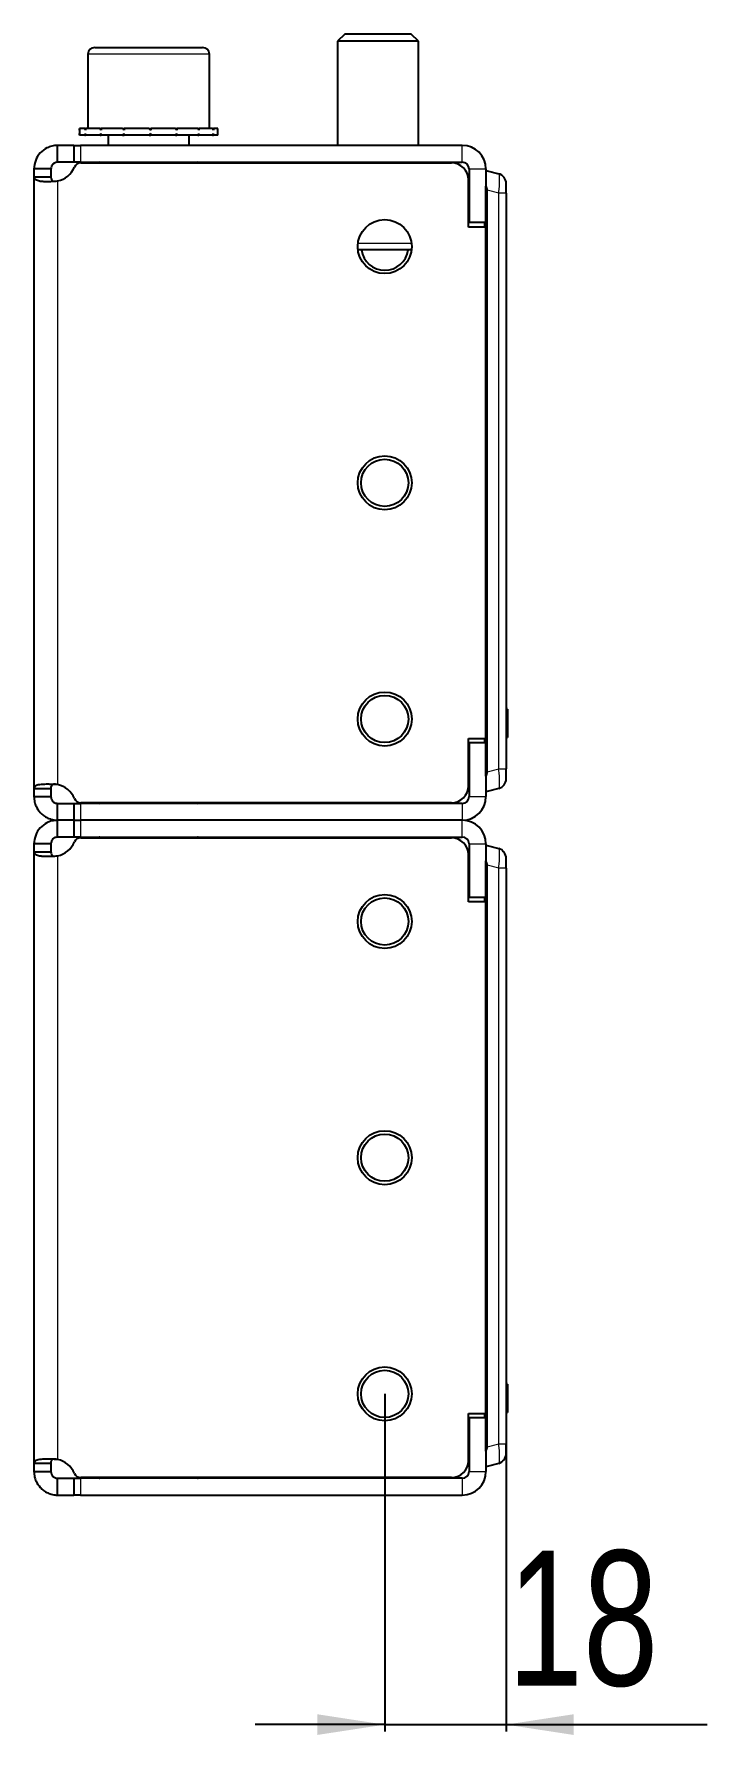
# Model space of a CAD drawing. Header units: millimetres. Extents: x 0 to 1604, y -557 to 575.
# Drawn here: x 1142.7 to 1243.2, y 253.8 to 505.9 of the extents above; entities that cross this region are included whole.
import ezdxf

# ---------------------------------------------------------------- set-up
doc = ezdxf.new("R2010")
doc.units = ezdxf.units.MM
doc.layers.add('FORMAT', color=7, linetype='Continuous')
doc.styles.add('SLDTEXTSTYLE0', font='TXT', dxfattribs={"width": 0.75})
doc.dimstyles.new('SLDDIMSTYLE1', dxfattribs={"dimtxt": 20, "dimasz": 10, "dimexe": 0, "dimexo": 0.0625, "dimgap": 5, "dimtad": 2, "dimdec": 1, "dimrnd": 1e-09, "dimzin": 12, "dimdsep": 46, "dimtxsty": 'SLDTEXTSTYLE0', "dimsah": 1, "dimcen": 0.09, "dimadec": 0, "dimazin": 3, "dimtfac": 1, "dimtmove": 0, "dimatfit": 0, "dimfxl": 0, "dimfrac": 2, "dimtolj": 1, "dimtzin": 12, "dimarcsym": 0})

# ---------------------------------------------------------------- blocks, each defined once
blk = doc.blocks.new('_D_4')
at = {"layer": 'FORMAT'}
for p, q in [((1194.72, 304.38), (1194.72, 254.38)), ((1212.72, 299.63), (1212.72, 254.38)), ((1194.72, 255.38), (1175.49, 255.38)), ((1194.72, 255.38), (1212.72, 255.38)), ((1212.72, 255.38), (1242.5, 255.38))]:
    blk.add_line(p, q, dxfattribs=at)
for points in [[(1194.72, 255.38), (1184.72, 256.92), (1184.72, 253.85)], [(1212.72, 255.38), (1222.72, 253.85), (1222.72, 256.92)]]:
    blk.add_solid(points, dxfattribs=at)
at = {"layer": 'FORMAT', "insert": (1212.95, 281.17), "char_height": 20, "attachment_point": 1, "style": 'SLDTEXTSTYLE0'}
blk.add_mtext('18', dxfattribs=at)

msp = doc.modelspace()

# ---------------------------------------------------------------- linework, layer by layer
at = {"color": 7, "linetype": 'Continuous', "lineweight": 25}
for p, q in [((1188.8, 505.89), (1187.72, 504.82)), ((1187.72, 504.82), (1187.72, 489.39)), ((1199.72, 504.82), (1187.72, 504.82)), ((1198.65, 505.89), (1188.8, 505.89)), ((1199.72, 504.82), (1198.65, 505.89)), ((1199.72, 489.39), (1199.72, 504.82)), ((1150.72, 502.89), (1150.72, 491.89)), ((1151.72, 503.89), (1167.72, 503.89)), ((1168.72, 491.89), (1168.72, 502.89)), ((1149.47, 491.89), (1149.47, 490.89)), ((1149.47, 491.89), (1149.48, 491.89)), ((1149.48, 491.89), (1149.48, 491.64)), ((1150.27, 491.89), (1149.48, 491.89)), ((1150.27, 491.89), (1150.37, 491.89)), ((1150.37, 491.89), (1150.37, 491.64)), ((1152.51, 491.89), (1150.37, 491.89)), ((1152.51, 491.89), (1152.69, 491.89)), ((1152.69, 491.89), (1152.69, 491.64)), ((1155.85, 491.89), (1152.69, 491.89)), ((1155.85, 491.89), (1156.08, 491.89)), ((1156.08, 491.89), (1156.08, 491.64)), ((1159.78, 491.89), (1156.08, 491.89)), ((1159.78, 491.89), (1159.86, 491.89)), ((1159.99, 491.89), (1160.03, 491.89)), ((1160.03, 491.89), (1160.03, 491.64)), ((1163.69, 491.89), (1160.03, 491.89)), ((1163.69, 491.89), (1163.92, 491.89)), ((1163.92, 491.89), (1163.92, 491.64)), ((1167.01, 491.89), (1163.92, 491.89)), ((1167.01, 491.89), (1167.18, 491.89)), ((1167.18, 491.89), (1167.18, 491.64)), ((1169.21, 491.89), (1167.18, 491.89)), ((1169.21, 491.89), (1169.31, 491.89)), ((1169.31, 491.89), (1169.31, 491.64)), ((1169.97, 491.89), (1169.31, 491.89)), ((1169.97, 490.89), (1169.97, 491.89)), ((1146.22, 486.89), (1146.22, 489.39)), ((1148.63, 489.39), (1146.22, 489.39)), ((1148.62, 489.39), (1148.62, 486.89)), ((1148.62, 489.39), (1149.62, 489.39)), ((1149.47, 490.89), (1149.48, 490.89)), ((1149.48, 490.89), (1149.48, 491.14)), ((1150.27, 490.89), (1149.48, 490.89)), ((1206.22, 489.39), (1149.62, 489.39)), ((1150.27, 490.89), (1150.37, 490.89)), ((1150.37, 490.89), (1150.37, 491.14)), ((1152.51, 490.89), (1150.37, 490.89)), ((1152.51, 490.89), (1152.69, 490.89)), ((1152.69, 490.89), (1152.69, 491.14)), ((1155.85, 490.89), (1152.69, 490.89)), ((1153.72, 490.89), (1153.72, 489.39)), ((1155.85, 490.89), (1156.08, 490.89)), ((1156.08, 490.89), (1156.08, 491.14)), ((1159.78, 490.89), (1156.08, 490.89)), ((1159.78, 490.89), (1159.95, 490.89)), ((1159.95, 490.89), (1160.03, 490.89)), ((1160.03, 490.89), (1160.03, 491.14)), ((1163.69, 490.89), (1160.03, 490.89)), ((1163.69, 490.89), (1163.92, 490.89)), ((1163.92, 490.89), (1163.92, 491.14)), ((1167.01, 490.89), (1163.92, 490.89)), ((1165.72, 489.39), (1165.72, 490.89)), ((1167.01, 490.89), (1167.18, 490.89)), ((1167.18, 490.89), (1167.18, 491.14)), ((1169.21, 490.89), (1167.18, 490.89)), ((1169.21, 490.89), (1169.31, 490.89)), ((1169.31, 490.89), (1169.31, 491.14)), ((1169.97, 490.89), (1169.31, 490.89)), ((1148.63, 486.89), (1146.22, 486.89)), ((1149.62, 486.89), (1148.62, 486.89)), ((1149.62, 486.89), (1206.22, 486.89)), ((1149.65, 486.79), (1204.62, 486.79)), ((1183.47, 486.89), (1183.47, 486.79)), ((1183.77, 486.89), (1183.77, 486.79)), ((1185.45, 486.89), (1185.45, 486.79)), ((1188.4, 486.89), (1188.4, 486.79)), ((1192.16, 486.89), (1192.16, 486.79)), ((1196.15, 486.89), (1196.15, 486.79)), ((1199.78, 486.89), (1199.78, 486.79)), ((1202.48, 486.89), (1202.48, 486.79)), ((1203.85, 486.89), (1203.85, 486.79)), ((1203.97, 486.79), (1203.97, 486.89)), ((1142.72, 485.89), (1142.72, 484.67)), ((1145.22, 485.89), (1142.72, 485.89)), ((1142.72, 484.67), (1142.72, 394.11)), ((1145.22, 484.67), (1142.72, 484.67)), ((1145.22, 485.89), (1145.22, 484.67)), ((1207.12, 477.29), (1207.12, 484.29)), ((1207.22, 485.89), (1207.22, 477.94)), ((1209.72, 485.89), (1209.72, 477.94)), ((1209.72, 485.64), (1209.92, 485.64)), ((1209.92, 485.64), (1211.61, 485.19)), ((1209.72, 395.92), (1209.72, 483.37)), ((1209.92, 396.54), (1209.92, 482.74)), ((1212.72, 482.29), (1212.72, 483.74)), ((1212.72, 482.29), (1212.72, 407.84)), ((1207.12, 478.87), (1207.22, 478.66)), ((1209.72, 477.29), (1207.12, 477.29)), ((1209.72, 477.94), (1207.22, 477.94)), ((1209.72, 477.29), (1209.72, 401.49)), ((1198.69, 473.89), (1190.76, 473.89)), ((1212.72, 407.84), (1212.72, 399.64)), ((1212.92, 405.9), (1212.72, 405.9)), ((1212.92, 405.86), (1212.72, 405.86)), ((1212.92, 405.84), (1212.72, 405.84)), ((1212.92, 405.4), (1212.92, 402.08)), ((1207.12, 401.49), (1209.72, 401.49)), ((1207.12, 394.49), (1207.12, 401.49)), ((1207.22, 400.84), (1207.22, 392.89)), ((1209.72, 400.84), (1207.22, 400.84)), ((1209.72, 400.84), (1209.72, 392.89)), ((1212.92, 401.64), (1212.72, 401.64)), ((1212.92, 401.59), (1212.72, 401.59)), ((1207.12, 400.41), (1207.22, 400.63)), ((1212.72, 399.64), (1212.72, 396.99)), ((1212.72, 395.54), (1212.72, 396.99)), ((1142.72, 394.11), (1145.22, 394.11)), ((1142.72, 394.11), (1142.72, 392.89)), ((1145.22, 394.11), (1145.22, 392.89)), ((1209.92, 393.64), (1209.72, 393.64)), ((1211.61, 394.09), (1209.92, 393.64)), ((1142.72, 392.89), (1145.22, 392.89)), ((1146.22, 389.39), (1146.22, 391.89)), ((1146.22, 391.89), (1148.63, 391.89)), ((1148.62, 391.89), (1148.62, 389.39)), ((1148.62, 391.89), (1149.62, 391.89)), ((1206.22, 391.89), (1149.62, 391.89)), ((1204.62, 391.99), (1149.65, 391.99)), ((1146.22, 386.89), (1146.22, 389.39)), ((1148.63, 389.39), (1146.22, 389.39)), ((1148.62, 389.39), (1148.62, 386.89)), ((1148.62, 389.39), (1149.62, 389.39)), ((1206.22, 389.39), (1149.62, 389.39)), ((1145.22, 385.89), (1142.72, 385.89)), ((1142.72, 385.89), (1142.72, 384.67)), ((1145.22, 385.89), (1145.22, 384.67)), ((1148.63, 386.89), (1146.22, 386.89)), ((1149.62, 386.89), (1148.62, 386.89)), ((1149.62, 386.89), (1206.22, 386.89)), ((1149.65, 386.79), (1204.62, 386.79)), ((1207.22, 385.89), (1207.22, 377.94)), ((1209.72, 385.89), (1209.72, 377.94)), ((1209.72, 385.64), (1209.92, 385.64)), ((1209.92, 385.64), (1211.61, 385.19)), ((1145.22, 384.67), (1142.72, 384.67)), ((1142.72, 384.67), (1142.72, 294.11)), ((1207.12, 377.29), (1207.12, 384.29)), ((1209.72, 295.92), (1209.72, 383.37)), ((1212.72, 382.29), (1212.72, 383.74)), ((1209.92, 296.54), (1209.92, 382.74)), ((1212.72, 382.29), (1212.72, 307.84)), ((1207.12, 378.87), (1207.22, 378.66)), ((1209.72, 377.29), (1207.12, 377.29)), ((1209.72, 377.94), (1207.22, 377.94)), ((1209.72, 377.29), (1209.72, 301.49)), ((1212.72, 307.84), (1212.72, 299.64)), ((1212.92, 305.9), (1212.72, 305.9)), ((1212.92, 305.86), (1212.72, 305.86)), ((1212.92, 305.84), (1212.72, 305.84)), ((1212.92, 305.4), (1212.92, 302.08)), ((1207.12, 301.49), (1209.72, 301.49)), ((1207.12, 294.49), (1207.12, 301.49)), ((1207.12, 300.41), (1207.22, 300.63)), ((1207.22, 300.84), (1207.22, 292.89)), ((1209.72, 300.84), (1207.22, 300.84)), ((1209.72, 300.84), (1209.72, 292.89)), ((1212.92, 301.64), (1212.72, 301.64)), ((1212.92, 301.59), (1212.72, 301.59)), ((1212.72, 299.64), (1212.72, 296.99)), ((1212.72, 295.54), (1212.72, 296.99)), ((1142.72, 294.11), (1145.22, 294.11)), ((1142.72, 294.11), (1142.72, 292.89)), ((1142.72, 292.89), (1145.22, 292.89)), ((1145.22, 294.11), (1145.22, 292.89)), ((1209.92, 293.64), (1209.72, 293.64)), ((1211.61, 294.09), (1209.92, 293.64)), ((1146.22, 289.39), (1146.22, 291.89)), ((1146.22, 291.89), (1148.63, 291.89)), ((1148.62, 291.89), (1148.62, 289.39)), ((1148.62, 291.89), (1149.62, 291.89)), ((1206.22, 291.89), (1149.62, 291.89)), ((1204.62, 291.99), (1149.65, 291.99)), ((1146.22, 289.39), (1148.63, 289.39)), ((1149.62, 289.39), (1148.62, 289.39)), ((1149.62, 289.39), (1206.22, 289.39))]:
    msp.add_line(p, q, dxfattribs=at)
at = {"color": 8, "linetype": 'Continuous', "lineweight": 18}
for p, q in [((1168.72, 502.89), (1150.72, 502.89)), ((1149.62, 489.39), (1149.62, 486.89)), ((1206.22, 486.89), (1206.22, 489.39)), ((1146.22, 484.12), (1146.22, 394.67)), ((1207.22, 485.89), (1209.72, 485.89)), ((1211.61, 482.29), (1209.92, 482.74)), ((1211.61, 396.99), (1211.61, 482.29)), ((1212.72, 482.29), (1211.61, 482.29)), ((1209.53, 477.29), (1209.53, 477.94)), ((1190.76, 474.89), (1198.69, 474.89)), ((1212.92, 405.4), (1212.72, 405.4)), ((1209.53, 400.84), (1209.53, 401.49)), ((1212.92, 402.08), (1212.72, 402.08)), ((1209.92, 396.54), (1211.61, 396.99)), ((1211.61, 396.99), (1212.72, 396.99)), ((1149.62, 391.89), (1149.62, 389.39)), ((1206.22, 391.89), (1206.22, 389.39)), ((1207.22, 392.89), (1209.72, 392.89)), ((1149.62, 389.39), (1149.62, 386.89)), ((1206.22, 386.89), (1206.22, 389.39)), ((1207.22, 385.89), (1209.72, 385.89)), ((1146.22, 384.12), (1146.22, 294.67)), ((1211.61, 382.29), (1209.92, 382.74)), ((1211.61, 296.99), (1211.61, 382.29)), ((1212.72, 382.29), (1211.61, 382.29)), ((1209.53, 377.29), (1209.53, 377.94)), ((1212.92, 305.4), (1212.72, 305.4)), ((1209.53, 300.84), (1209.53, 301.49)), ((1212.92, 302.08), (1212.72, 302.08)), ((1209.92, 296.54), (1211.61, 296.99)), ((1211.61, 296.99), (1212.72, 296.99)), ((1207.22, 292.89), (1209.72, 292.89)), ((1149.62, 291.89), (1149.62, 289.39)), ((1206.22, 291.89), (1206.22, 289.39))]:
    msp.add_line(p, q, dxfattribs=at)
at = {"color": 7, "linetype": 'Continuous', "lineweight": 25}
for centre, radius in [((1194.72, 474.39), 4), ((1194.72, 439.39), 4), ((1194.72, 439.39), 3.5), ((1194.72, 404.39), 4), ((1194.72, 404.39), 3.5), ((1194.72, 374.39), 4), ((1194.72, 374.39), 3.5), ((1194.72, 339.39), 4), ((1194.72, 339.39), 3.5), ((1194.72, 304.39), 4), ((1194.72, 304.39), 3.5)]:
    msp.add_circle(centre, radius, dxfattribs=at)
for centre, radius, start, end in [((1151.72, 502.89), 1, 90, 180), ((1167.72, 502.89), 1, 0, 90), ((1206.22, 485.89), 3.5, 360, 90), ((1149.65, 485.79), 1, 90, 157.1146), ((1152.37, 486.54), 0.35, 45.5847, 90), ((1167.07, 486.54), 0.35, 90, 134.4153), ((1204.62, 484.29), 2.5, 360, 90), ((1206.22, 485.89), 1, 360, 90), ((1145.5, 487.54), 3.5, 281.8948, 337.1146), ((1211.22, 483.74), 1.5, 0, 75), ((1194.72, 474.39), 3.5, 188.2132, 351.7868), ((1145.5, 391.24), 3.5, 22.8854, 78.1052), ((1204.62, 394.49), 2.5, 270, 0), ((1211.22, 395.54), 1.5, 285, 0), ((1149.65, 392.99), 1, 202.8854, 270), ((1152.37, 392.24), 0.35, 270, 314.4153), ((1167.07, 392.24), 0.35, 225.5847, 270), ((1206.22, 392.89), 1, 270, 0), ((1206.22, 392.89), 3.5, 270, 0), ((1206.22, 385.89), 3.5, 360, 90), ((1145.5, 387.54), 3.5, 281.8948, 337.1146), ((1149.65, 385.79), 1, 90, 157.1146), ((1152.37, 386.54), 0.35, 45.5847, 90), ((1167.07, 386.54), 0.35, 90, 134.4153), ((1204.62, 384.29), 2.5, 360, 90), ((1206.22, 385.89), 1, 360, 90), ((1211.22, 383.74), 1.5, 0, 75), ((1211.22, 295.54), 1.5, 285, 0), ((1145.5, 291.24), 3.5, 22.8854, 78.1052), ((1149.65, 292.99), 1, 202.8854, 270), ((1204.62, 294.49), 2.5, 270, 0), ((1206.22, 292.89), 3.5, 270, 0), ((1206.22, 292.89), 1, 270, 0), ((1152.37, 292.24), 0.35, 270, 314.4153), ((1167.07, 292.24), 0.35, 225.5847, 270)]:
    msp.add_arc(centre, radius, start, end, dxfattribs=at)
at = {"color": 8, "linetype": 'Continuous', "lineweight": 18}
for centre, major_axis, start_param, end_param in [((1211.22, 482.19), (0.38, 3), 4.762686, 6.266445), ((1211.22, 397.1), (-0.38, 3), 3.158333, 4.662092), ((1211.22, 382.19), (0.38, 3), 4.762686, 6.266445), ((1211.22, 297.1), (-0.38, 3), 3.158333, 4.662092)]:
    msp.add_ellipse(centre, major_axis=major_axis, ratio=0.123038, start_param=start_param, end_param=end_param, dxfattribs=at)
at = {"color": 7, "linetype": 'Continuous', "lineweight": 25}
for centre, major_axis, start_param, end_param in [((1198.33, 485.64), (11.57, -3.1), 0.067037, 0.253072), ((1198.33, 393.64), (11.57, 3.1), 6.030113, 6.216148), ((1198.33, 385.64), (11.57, -3.1), 0.067037, 0.253072), ((1198.33, 293.64), (11.57, 3.1), 6.030113, 6.216148)]:
    msp.add_ellipse(centre, major_axis=major_axis, ratio=0.250563, start_param=start_param, end_param=end_param, dxfattribs=at)
for points, knots in [([(1149.48, 491.64), (1149.48, 491.68), (1149.48, 491.75), (1149.47, 491.83), (1149.47, 491.87), (1149.47, 491.89)], [0, 0, 0, 0, 0.499981, 0.749988, 1, 1, 1, 1]), ([(1150.37, 491.64), (1150.36, 491.68), (1150.33, 491.75), (1150.3, 491.83), (1150.28, 491.87), (1150.27, 491.89)], [0, 0, 0, 0, 0.4999808, 0.7499881, 1, 1, 1, 1]), ([(1152.69, 491.64), (1152.66, 491.68), (1152.62, 491.75), (1152.56, 491.83), (1152.53, 491.87), (1152.51, 491.89)], [0, 0, 0, 0, 0.499981, 0.749988, 1, 1, 1, 1]), ([(1156.08, 491.64), (1156.04, 491.68), (1155.99, 491.75), (1155.91, 491.83), (1155.87, 491.87), (1155.85, 491.89)], [0, 0, 0, 0, 0.499981, 0.749988, 1, 1, 1, 1]), ([(1160.03, 491.64), (1159.98, 491.68), (1159.92, 491.75), (1159.84, 491.83), (1159.8, 491.87), (1159.78, 491.89)], [0, 0, 0, 0, 0.499981, 0.749988, 1, 1, 1, 1]), ([(1160.03, 491.64), (1160.01, 491.71), (1159.99, 491.84), (1159.96, 491.88), (1159.95, 491.89)], [0, 0, 0, 0, 0.561794, 1, 1, 1, 1]), ([(1163.92, 491.64), (1163.89, 491.68), (1163.83, 491.75), (1163.75, 491.83), (1163.71, 491.87), (1163.69, 491.89)], [0, 0, 0, 0, 0.4999808, 0.7499881, 1, 1, 1, 1]), ([(1167.18, 491.64), (1167.15, 491.68), (1167.11, 491.75), (1167.05, 491.83), (1167.02, 491.87), (1167.01, 491.89)], [0, 0, 0, 0, 0.499981, 0.749988, 1, 1, 1, 1]), ([(1169.31, 491.64), (1169.29, 491.68), (1169.27, 491.75), (1169.24, 491.83), (1169.22, 491.87), (1169.21, 491.89)], [0, 0, 0, 0, 0.499981, 0.749988, 1, 1, 1, 1]), ([(1146.22, 489.39), (1145.93, 489.37), (1145.38, 489.33), (1144.48, 488.98), (1143.59, 488.31), (1142.87, 487.2), (1142.77, 486.34), (1142.72, 485.89)], [0, 0, 0, 0, 0.16069, 0.301312, 0.521951, 0.753573, 1, 1, 1, 1]), ([(1149.47, 490.89), (1149.47, 490.91), (1149.47, 490.95), (1149.48, 491.04), (1149.48, 491.1), (1149.48, 491.14)], [0, 0, 0, 0, 0.2501401, 0.5002802, 1, 1, 1, 1]), ([(1150.27, 490.89), (1150.28, 490.91), (1150.3, 490.95), (1150.33, 491.04), (1150.36, 491.1), (1150.37, 491.14)], [0, 0, 0, 0, 0.25014, 0.50028, 1, 1, 1, 1]), ([(1152.51, 490.89), (1152.53, 490.91), (1152.56, 490.95), (1152.62, 491.04), (1152.66, 491.1), (1152.69, 491.14)], [0, 0, 0, 0, 0.25014, 0.50028, 1, 1, 1, 1]), ([(1155.85, 490.89), (1155.87, 490.91), (1155.91, 490.95), (1155.99, 491.04), (1156.04, 491.1), (1156.08, 491.14)], [0, 0, 0, 0, 0.2501401, 0.5002802, 1, 1, 1, 1]), ([(1159.78, 490.89), (1159.8, 490.91), (1159.84, 490.95), (1159.92, 491.04), (1159.98, 491.1), (1160.03, 491.14)], [0, 0, 0, 0, 0.2501401, 0.5002802, 1, 1, 1, 1]), ([(1160.03, 491.14), (1160.01, 491.07), (1159.99, 490.94), (1159.96, 490.91), (1159.95, 490.89)], [0, 0, 0, 0, 0.561794, 1, 1, 1, 1]), ([(1163.69, 490.89), (1163.71, 490.91), (1163.75, 490.95), (1163.83, 491.04), (1163.89, 491.1), (1163.92, 491.14)], [0, 0, 0, 0, 0.25014, 0.50028, 1, 1, 1, 1]), ([(1167.01, 490.89), (1167.02, 490.91), (1167.05, 490.95), (1167.11, 491.04), (1167.15, 491.1), (1167.18, 491.14)], [0, 0, 0, 0, 0.25014, 0.50028, 1, 1, 1, 1]), ([(1169.21, 490.89), (1169.22, 490.91), (1169.24, 490.95), (1169.27, 491.04), (1169.29, 491.1), (1169.31, 491.14)], [0, 0, 0, 0, 0.2501401, 0.5002802, 1, 1, 1, 1]), ([(1146.22, 486.89), (1146.14, 486.89), (1145.99, 486.87), (1145.78, 486.79), (1145.61, 486.69), (1145.48, 486.57), (1145.37, 486.43), (1145.25, 486.19), (1145.24, 486.01), (1145.22, 485.89)], [0, 0, 0, 0, 0.156786, 0.290809, 0.403501, 0.497298, 0.607133, 0.726181, 1, 1, 1, 1]), ([(1183.73, 486.79), (1183.73, 486.8), (1183.72, 486.84), (1183.71, 486.87), (1183.71, 486.89)], [0, 0, 0, 0, 0.374848, 1, 1, 1, 1]), ([(1185.37, 486.79), (1185.36, 486.8), (1185.34, 486.84), (1185.32, 486.87), (1185.31, 486.89)], [0, 0, 0, 0, 0.374848, 1, 1, 1, 1]), ([(1188.27, 486.79), (1188.26, 486.8), (1188.23, 486.84), (1188.21, 486.87), (1188.19, 486.89)], [0, 0, 0, 0, 0.374848, 1, 1, 1, 1]), ([(1192.01, 486.79), (1192, 486.8), (1191.96, 486.84), (1191.93, 486.87), (1191.91, 486.89)], [0, 0, 0, 0, 0.374848, 1, 1, 1, 1]), ([(1196.01, 486.79), (1196, 486.8), (1195.96, 486.84), (1195.93, 486.87), (1195.91, 486.89)], [0, 0, 0, 0, 0.374848, 1, 1, 1, 1]), ([(1199.66, 486.79), (1199.65, 486.8), (1199.62, 486.84), (1199.59, 486.87), (1199.58, 486.89)], [0, 0, 0, 0, 0.374848, 1, 1, 1, 1]), ([(1202.4, 486.79), (1202.4, 486.8), (1202.38, 486.84), (1202.36, 486.87), (1202.35, 486.89)], [0, 0, 0, 0, 0.374848, 1, 1, 1, 1]), ([(1203.83, 486.79), (1203.83, 486.8), (1203.82, 486.84), (1203.82, 486.87), (1203.81, 486.89)], [0, 0, 0, 0, 0.374848, 1, 1, 1, 1]), ([(1142.72, 484.67), (1142.77, 484.54), (1142.86, 484.33), (1143.43, 484.13), (1144.03, 484.06), (1144.67, 484.04), (1145.41, 484.06), (1145.95, 484.1), (1146.22, 484.12)], [0, 0, 0, 0, 0.254149, 0.448213, 0.574908, 0.708872, 0.850468, 1, 1, 1, 1]), ([(1145.22, 484.67), (1145.24, 484.55), (1145.26, 484.35), (1145.41, 484.14), (1145.54, 484.09), (1145.59, 484.08)], [0, 0, 0, 0, 0.488232, 0.819706, 1, 1, 1, 1]), ([(1212.92, 405.84), (1212.92, 405.83), (1212.92, 405.82), (1212.92, 405.7), (1212.92, 405.56), (1212.92, 405.45), (1212.92, 405.4)], [0, 0, 0, 0, 0.281303, 0.555629, 0.773878, 1, 1, 1, 1]), ([(1212.92, 402.08), (1212.92, 402.01), (1212.92, 401.89), (1212.92, 401.74), (1212.92, 401.65), (1212.92, 401.64), (1212.92, 401.64)], [0, 0, 0, 0, 0.285197, 0.560428, 0.777044, 1, 1, 1, 1]), ([(1146.22, 394.67), (1145.91, 394.68), (1145.32, 394.71), (1144.37, 394.72), (1143.51, 394.68), (1142.85, 394.47), (1142.77, 394.23), (1142.72, 394.11)], [0, 0, 0, 0, 0.17084, 0.319217, 0.548103, 0.767822, 1, 1, 1, 1]), ([(1146.22, 394.67), (1146.13, 394.68), (1145.97, 394.71), (1145.75, 394.72), (1145.58, 394.71), (1145.45, 394.66), (1145.35, 394.57), (1145.25, 394.4), (1145.23, 394.23), (1145.22, 394.11)], [0, 0, 0, 0, 0.154359, 0.287283, 0.400435, 0.496544, 0.604314, 0.723151, 1, 1, 1, 1]), ([(1142.72, 392.89), (1142.74, 392.63), (1142.77, 392.14), (1143.06, 391.32), (1143.52, 390.61), (1144.15, 390.05), (1144.76, 389.69), (1145.47, 389.44), (1145.97, 389.41), (1146.22, 389.39)], [0, 0, 0, 0, 0.144067, 0.271276, 0.474907, 0.597997, 0.726338, 0.860245, 1, 1, 1, 1]), ([(1145.22, 392.89), (1145.24, 392.75), (1145.26, 392.56), (1145.39, 392.34), (1145.49, 392.2), (1145.63, 392.08), (1145.81, 391.97), (1146.01, 391.9), (1146.15, 391.9), (1146.22, 391.89)], [0, 0, 0, 0, 0.294103, 0.406373, 0.497014, 0.611853, 0.731691, 0.860101, 1, 1, 1, 1]), ([(1146.22, 389.39), (1145.93, 389.37), (1145.38, 389.33), (1144.48, 388.98), (1143.59, 388.31), (1142.87, 387.2), (1142.77, 386.34), (1142.72, 385.89)], [0, 0, 0, 0, 0.16069, 0.301312, 0.521951, 0.753573, 1, 1, 1, 1]), ([(1146.22, 386.89), (1146.14, 386.89), (1145.99, 386.87), (1145.78, 386.79), (1145.61, 386.69), (1145.48, 386.57), (1145.37, 386.43), (1145.25, 386.19), (1145.24, 386.01), (1145.22, 385.89)], [0, 0, 0, 0, 0.156786, 0.290809, 0.403501, 0.497298, 0.607133, 0.726181, 1, 1, 1, 1]), ([(1142.72, 384.67), (1142.77, 384.54), (1142.86, 384.33), (1143.43, 384.13), (1144.03, 384.06), (1144.67, 384.04), (1145.41, 384.06), (1145.95, 384.1), (1146.22, 384.12)], [0, 0, 0, 0, 0.254149, 0.448213, 0.574908, 0.708872, 0.850468, 1, 1, 1, 1]), ([(1145.22, 384.67), (1145.24, 384.55), (1145.26, 384.35), (1145.41, 384.14), (1145.54, 384.09), (1145.59, 384.08)], [0, 0, 0, 0, 0.488232, 0.819706, 1, 1, 1, 1]), ([(1212.92, 305.84), (1212.92, 305.83), (1212.92, 305.82), (1212.92, 305.7), (1212.92, 305.56), (1212.92, 305.45), (1212.92, 305.4)], [0, 0, 0, 0, 0.281303, 0.555629, 0.773878, 1, 1, 1, 1]), ([(1212.92, 302.08), (1212.92, 302.01), (1212.92, 301.89), (1212.92, 301.74), (1212.92, 301.65), (1212.92, 301.64), (1212.92, 301.64)], [0, 0, 0, 0, 0.285197, 0.5604282, 0.7770436, 1, 1, 1, 1]), ([(1146.22, 294.67), (1145.91, 294.68), (1145.32, 294.71), (1144.37, 294.72), (1143.51, 294.68), (1142.85, 294.47), (1142.77, 294.23), (1142.72, 294.11)], [0, 0, 0, 0, 0.17084, 0.319217, 0.548103, 0.767822, 1, 1, 1, 1]), ([(1142.72, 292.89), (1142.74, 292.63), (1142.77, 292.14), (1143.06, 291.32), (1143.52, 290.61), (1144.15, 290.05), (1144.76, 289.69), (1145.47, 289.44), (1145.97, 289.41), (1146.22, 289.39)], [0, 0, 0, 0, 0.144067, 0.271276, 0.474907, 0.597997, 0.726338, 0.860245, 1, 1, 1, 1]), ([(1146.22, 294.67), (1146.13, 294.68), (1145.97, 294.71), (1145.75, 294.72), (1145.58, 294.71), (1145.45, 294.66), (1145.35, 294.57), (1145.25, 294.4), (1145.23, 294.23), (1145.22, 294.11)], [0, 0, 0, 0, 0.154359, 0.287283, 0.400435, 0.496544, 0.604314, 0.723151, 1, 1, 1, 1]), ([(1145.22, 292.89), (1145.24, 292.75), (1145.26, 292.56), (1145.39, 292.34), (1145.49, 292.2), (1145.63, 292.08), (1145.81, 291.97), (1146.01, 291.9), (1146.15, 291.9), (1146.22, 291.89)], [0, 0, 0, 0, 0.294103, 0.406373, 0.497014, 0.611853, 0.731691, 0.860101, 1, 1, 1, 1])]:
    msp.add_open_spline(points, degree=3, knots=knots, dxfattribs=at)

# ---------------------------------------------------------------- dimensions: what is measured, and where the dimension line sits
at = {"layer": 'FORMAT'}
dim = msp.add_linear_dim(base=(1212.72, 255.38), p1=(1194.72, 304.39), p2=(1212.72, 299.64), dimstyle='SLDDIMSTYLE1', dxfattribs=at)
dim.commit()
dim.dimension.update_dxf_attribs({"geometry": '_D_4', "text_midpoint": (1227.72, 255.38), "dimtype": 160})

doc.saveas('drawing.dxf')
